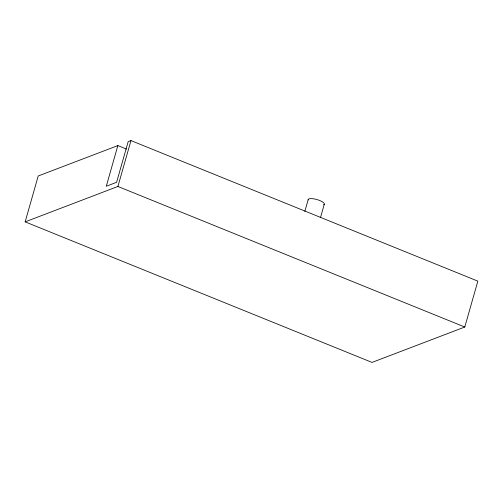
<?xml version="1.0" encoding="UTF-8"?>
<svg xmlns="http://www.w3.org/2000/svg" width="503" height="503" viewBox="0 0 503 503"><rect width="100%" height="100%" fill="white"/><g stroke="black" fill="none" stroke-linecap="round" stroke-linejoin="round"><path stroke-width="0.75" d="M117.865 145.587L106.284 186.236L116.595 182.306L128.171 141.657L130.975 140.589L477.85 281.139L464.778 327.025L372.025 362.411L25.15 221.861L38.222 175.975L117.865 145.587L126.511 149.095M25.15 221.861L117.903 186.468L130.975 140.589M304.837 211.373L308.276 199.32M320.612 217.183L324.259 204.375M117.903 186.468L464.778 327.025M308.163 199.936A8.425 2.389 15.9 0 1 317.739 199.792A8.425 2.389 15.9 0 1 323.605 204.822"/></g></svg>
